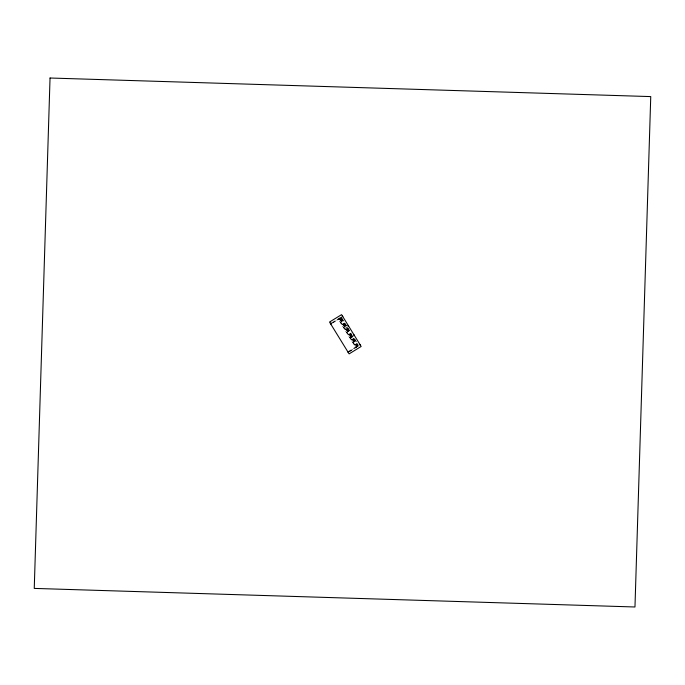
<?xml version="1.0" encoding="UTF-8"?>
<svg xmlns="http://www.w3.org/2000/svg" width="685" height="685" viewBox="0 0 685 685"><rect width="100%" height="100%" fill="white"/><g stroke="black" fill="none" stroke-linecap="round" stroke-linejoin="round"><path stroke-width="0.51" stroke-dasharray="3.42 2.57" d="M357.887 345.951L356.363 347.149L358.709 345.745L355.789 347.586L338.527 319.535L341.49 317.763M355.806 347.569L358.563 345.514M331.848 322.721L340.402 317.455M341.207 317.309L332.533 323.055M332.148 323.217L342.431 316.907M338.527 319.535L341.472 317.729L339.537 319.193M341.592 317.934L338.775 319.381L356.012 347.441M347.261 327.139L344.444 328.586L347.278 327.165M353.04 336.532L350.215 337.979L352.912 336.318L350.985 337.791M350.215 337.979L352.929 336.352M348.374 351.516L357.801 345.728M357.724 346.139L349.932 351.337M348.682 352.013L358.109 346.225M353.058 336.558L350.583 337.756M342.149 318.388L347.192 326.574M347.954 327.815L351.191 333.081M354.83 338.998L358.067 344.264M341.395 317.617L339.143 319.159L356.286 347.286M341.353 317.78L358.058 344.94M340.882 318.071L358.144 346.139M340.77 318.14L358.032 346.208M340.299 318.431L357.561 346.499M340.188 318.499L357.45 346.567M339.709 318.79L356.979 346.858M339.606 318.859L356.868 346.927M349.299 350.925L349.872 351.85"/><path stroke-width="1.03" d="M330.401 323.466L331.138 323.037M330.812 324.133L330.786 323.226M347.809 351.756L348.194 351.516L348.211 352.415M342.44 316.059L342.055 316.299L342.851 316.727M348.245 325.495L347.86 325.726L348.648 326.154M354.042 334.922L353.657 335.153L354.453 335.582M359.848 344.349L359.462 344.589L360.25 345.009M330.983 323.243L331.3 323.748M50.039 78.013L34.25 588.406L634.969 606.987L650.75 96.594L50.039 78.013M330.435 321.479L329.528 322.053L349.11 353.88L361.158 346.473L341.575 314.646L330.435 321.479"/></g></svg>
